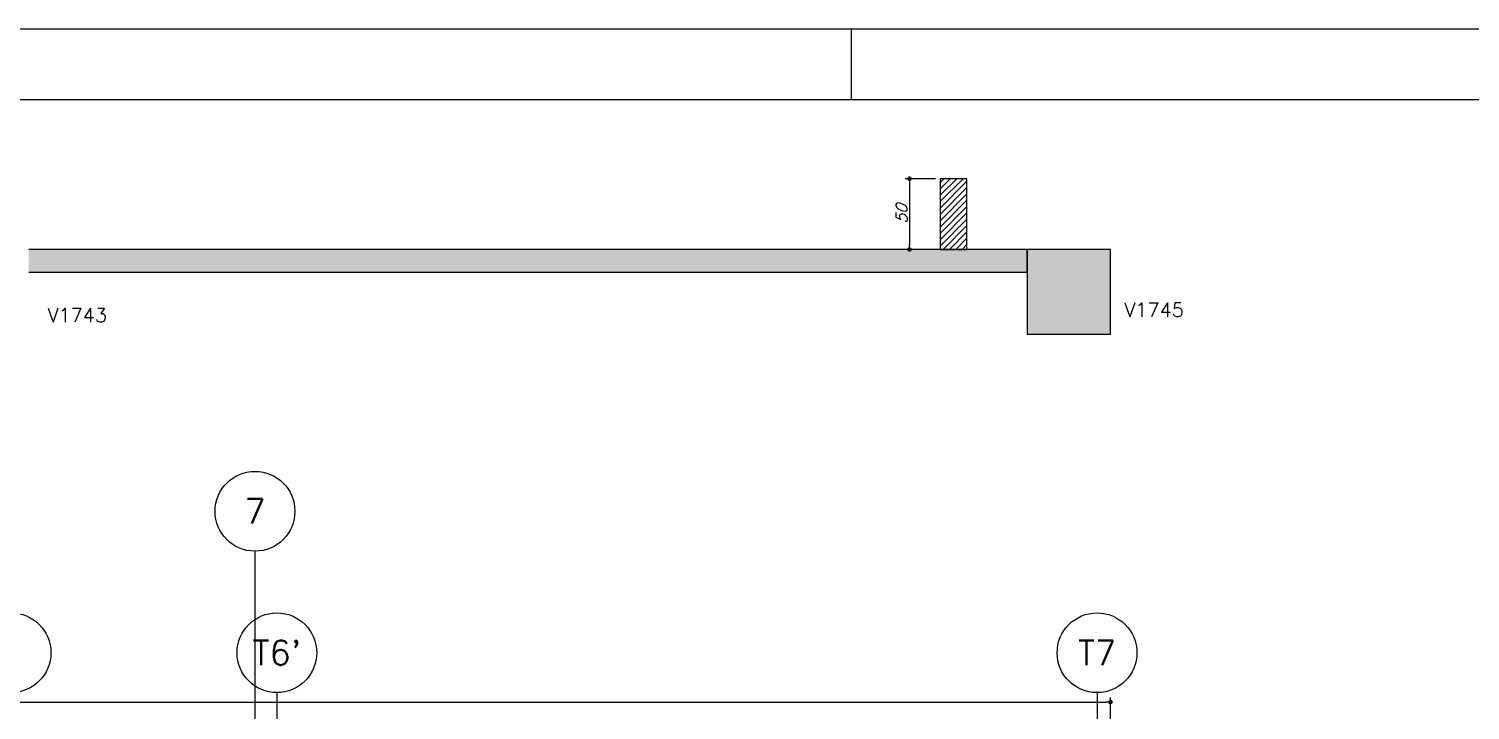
# Model space of a CAD drawing. Header units: millimetres. Extents: x -2368 to 4502, y -2283 to 2217.
# Drawn here: x 2070 to 3089, y 1735 to 2217 of the extents above; entities that cross this region are included whole.
import ezdxf
from ezdxf.enums import TextEntityAlignment as Align

# ---------------------------------------------------------------- set-up
doc = ezdxf.new("R2010")
doc.units = ezdxf.units.MM
doc.header["$LTSCALE"] = 50
doc.linetypes.add('EIXO', pattern=[6.8, 6, -0.4, 0, -0.4])
for name, color, linetype in [('F-AUX-RED', 1, 'Continuous'), ('F-CORTE', 4, 'Continuous'), ('F-COTAS', 106, 'Continuous'), ('F-EIXO', 12, 'EIXO'), ('F-MARGEM', 1, 'Continuous'), ('F-SOLIDO-CORTE', 71, 'Continuous'), ('F-TEXTO', 6, 'Continuous'), ('F-TEXTO-YELLOW', 2, 'Continuous')]:
    doc.layers.add(name, color=color, linetype=linetype)
doc.styles.add('CP-TEXT-INCL', font='romans.shx', dxfattribs={"oblique": 20})
doc.styles.add('MCP', font='romans.shx')
doc.styles.add('ROMANS', font='romans.shx')
doc.dimstyles.new('CP-COTAS-50', dxfattribs={"dimscale": 0.64, "dimtxt": 12.5, "dimasz": 5, "dimexe": 5, "dimexo": 5, "dimgap": 2.5, "dimtad": 1, "dimdec": 1, "dimdsep": 46, "dimtxsty": 'CP-TEXT-INCL', "dimblk1": 'DOT', "dimblk2": 'DOT', "dimsah": 1, "dimcen": 9, "dimclrd": 256, "dimclre": 256, "dimclrt": 256, "dimadec": 0, "dimazin": 0, "dimtfac": 1, "dimtdec": 1, "dimtmove": 2, "dimatfit": 3, "dimldrblk": 'DOT', "dimfxl": 0, "dimtolj": 1, "dimarcsym": 0})

# ---------------------------------------------------------------- blocks, each defined once
blk = doc.blocks.new('*U18')
at = {"layer": 'F-EIXO'}
blk.add_line((0, 0), (0, -2728.6), dxfattribs=at)
at = {"layer": 'F-EIXO', "color": 2, "linetype": 'Continuous'}
blk.add_circle((0, 28.2), 28.2, dxfattribs=at)
at = {"layer": 'F-TEXTO', "style": 'ROMANS'}
blk.add_attdef('EIXO', text='', height=17.5, rotation=360, dxfattribs=at).set_placement((0, 28.2), align=Align.MIDDLE_CENTER)
blk = doc.blocks.new('*U23')
at = {"layer": 'F-EIXO'}
blk.add_line((0, 0), (0, -2828.6), dxfattribs=at)
at = {"layer": 'F-EIXO', "color": 2, "linetype": 'Continuous'}
blk.add_circle((0, 28.2), 28.2, dxfattribs=at)
at = {"layer": 'F-TEXTO', "style": 'ROMANS'}
blk.add_attdef('EIXO', text='', height=17.5, rotation=360, dxfattribs=at).set_placement((0, 28.2), align=Align.MIDDLE_CENTER)
blk = doc.blocks.new('A0-1L_900')
at = {"layer": 'F-MARGEM', "color": 2}
blk.add_line((100.4, 90), (100.4, 89), dxfattribs=at)
blk.add_lwpolyline([(0, 0), (0, 90), (137.4, 90), (137.4, 0)], close=True, dxfattribs=at)
at = {"layer": 'F-MARGEM', "color": 7}
blk.add_lwpolyline([(2.5, 89), (136.4, 89), (136.4, 1), (2.5, 1)], close=True, dxfattribs=at)
blk = doc.blocks.new('_DOT')
at = {"color": 0, "linetype": 'ByBlock'}
blk.add_line((-0.5, 0), (-1, 0), dxfattribs=at)
at = {"color": 0, "linetype": 'ByBlock', "const_width": 0.5}
blk.add_lwpolyline([(-0.25, 0, 1), (0.25, 0, 1)], format="xyb", close=True, dxfattribs=at)
blk = doc.blocks.new('*D187')
at = {"layer": 'DEFPOINTS', "color": 0, "transparency": 16777216}
for p in [(2714.5, 2111.1), (2692.9, 2061.1), (2695.4, 2061.1)]:
    blk.add_point(p, dxfattribs=at)
at = {"layer": 'F-COTAS', "lineweight": -2, "transparency": 16777216}
for p, q in [((2711.3, 2111.1), (2689.7, 2111.1)), ((2692.9, 2107.9), (2692.9, 2064.3)), ((2692.2, 2061.1), (2689.7, 2061.1))]:
    blk.add_line(p, q, dxfattribs=at)
at = {"layer": 'F-COTAS', "lineweight": -2, "transparency": 16777216, "xscale": 3.2, "yscale": 3.2, "zscale": 3.2}
for p, rotation in [((2692.9, 2111.1), 90), ((2692.9, 2061.1), 270)]:
    blk.add_blockref('_DOT', p, dxfattribs=dict(at, rotation=rotation))
at = {"layer": 'F-COTAS', "transparency": 16777216, "insert": (2687.3, 2086.1), "char_height": 8, "attachment_point": 5, "rotation": 90, "style": 'CP-TEXT-INCL'}
blk.add_mtext('\\A1;50', dxfattribs=at)
blk = doc.blocks.new('*D192')
at = {"layer": 'DEFPOINTS', "color": 0, "transparency": 16777216}
for p in [(2835, 1741.136394), (2835, 1624.5), (-1200, 1438)]:
    blk.add_point(p, dxfattribs=at)
at = {"layer": 'F-COTAS', "lineweight": -2, "transparency": 16777216}
for p, q in [((-1200, 1441.2), (-1200, 1744.336394)), ((2835, 1627.7), (2835, 1744.336394)), ((-1196.8, 1741.136394), (2831.8, 1741.136394))]:
    blk.add_line(p, q, dxfattribs=at)
at = {"layer": 'F-COTAS', "lineweight": -2, "transparency": 16777216, "xscale": 3.2, "yscale": 3.2, "zscale": 3.2, "rotation": 180}
blk.add_blockref('_DOT', (-1200, 1741.136394), dxfattribs=at)
at = {"layer": 'F-COTAS', "lineweight": -2, "transparency": 16777216, "xscale": 3.2, "yscale": 3.2, "zscale": 3.2}
blk.add_blockref('_DOT', (2835, 1741.136394), dxfattribs=at)
at = {"layer": 'F-COTAS', "transparency": 16777216, "insert": (817.5, 1746.736394), "char_height": 8, "attachment_point": 5, "style": 'CP-TEXT-INCL'}
blk.add_mtext('\\A1;4035', dxfattribs=at)

msp = doc.modelspace()

# ---------------------------------------------------------------- hatches: boundary and pattern name
at = {"layer": 'F-AUX-RED'}
h = msp.add_hatch(dxfattribs=at)
h.set_pattern_fill('ANSI31', color=256)
h.paths.add_polyline_path([(2733.5, 2111.09), (2722.645, 2111.09), (2719.084, 2111.09), (2714.5, 2111.09), (2714.5, 2101.718), (2714.5, 2089.655), (2714.5, 2061.09), (2718.061, 2061.09), (2722.645, 2061.09), (2733.5, 2061.09), (2733.5, 2070.462)])
at = {"layer": 'F-SOLIDO-CORTE', "linetype": 'Continuous'}
for points in [[(2467.164, 2061.09), (2418.936, 2061.09), (2403.648, 2061.09), (2396.769, 2061.09), (2317.017, 2061.09), (2079.682, 2061.09), (2070, 2061.09), (2070, 2058.091), (2070, 2052.313), (2070, 2045.09), (2079.682, 2045.09), (2159.434, 2045.09), (2396.769, 2045.09), (2403.648, 2045.09), (2418.936, 2045.09), (2467.164, 2045.09), (2489.093, 2045.09), (2568.243, 2045.09), (2596.17, 2045.09), (2679.279, 2045.09), (2720.811, 2045.09), (2746.103, 2045.09), (2776, 2045.09), (2776, 2048.364), (2776, 2052.233), (2776, 2061.09), (2751.353, 2061.09), (2720.811, 2061.09), (2679.279, 2061.09), (2651.352, 2061.09), (2568.243, 2061.09), (2489.093, 2061.09)], [(2776, 2048.814), (2776, 2034.303), (2776, 2001.09), (2808.66, 2001.09), (2820.731, 2001.09), (2835, 2001.09), (2835, 2013.366), (2835, 2027.877), (2835, 2061.09), (2822.928, 2061.09), (2808.66, 2061.09), (2776, 2061.09)]]:
    msp.add_hatch(color=256, dxfattribs=at).paths.add_polyline_path(points, flags=16)

# ---------------------------------------------------------------- linework, layer by layer
at = {"layer": 'F-CORTE', "linetype": 'Continuous'}
for p, q in [((2719.084, 2111.09), (2714.5, 2111.09)), ((2714.5, 2111.09), (2714.5, 2101.718)), ((2722.645, 2111.09), (2719.084, 2111.09)), ((2733.5, 2111.09), (2722.645, 2111.09)), ((2733.5, 2070.462), (2733.5, 2111.09)), ((2714.5, 2101.718), (2714.5, 2089.655)), ((2714.5, 2089.655), (2714.5, 2061.09)), ((2733.5, 2061.09), (2733.5, 2070.462)), ((2467.164, 2061.09), (2070, 2061.09)), ((2714.5, 2061.09), (2467.164, 2061.09)), ((2776, 2061.09), (2733.5, 2061.09)), ((2808.66, 2061.09), (2776, 2061.09)), ((2822.928, 2061.09), (2808.66, 2061.09)), ((2835, 2061.09), (2822.928, 2061.09)), ((2835, 2027.877), (2835, 2061.09)), ((2070, 2045.09), (2079.682, 2045.09)), ((2079.682, 2045.09), (2159.434, 2045.09)), ((2159.434, 2045.09), (2396.769, 2045.09)), ((2467.164, 2045.09), (2489.093, 2045.09)), ((2489.093, 2045.09), (2568.243, 2045.09)), ((2568.243, 2045.09), (2596.17, 2045.09)), ((2596.17, 2045.09), (2679.279, 2045.09)), ((2679.279, 2045.09), (2720.811, 2045.09)), ((2720.811, 2045.09), (2746.103, 2045.09)), ((2746.103, 2045.09), (2776, 2045.09)), ((2776, 2045.09), (2776, 2001.09)), ((2835, 2013.366), (2835, 2027.877)), ((2835, 2001.09), (2835, 2013.366)), ((2776, 2001.09), (2808.66, 2001.09)), ((2808.66, 2001.09), (2820.731, 2001.09)), ((2820.731, 2001.09), (2835, 2001.09))]:
    msp.add_line(p, q, dxfattribs=at)
at = {"layer": 'F-SOLIDO-CORTE', "linetype": 'Continuous'}
for points in [[(2733.5, 2070.461), (2733.5, 2080.734), (2733.5, 2111.09), (2722.645, 2111.09), (2719.084, 2111.09), (2714.5, 2111.09), (2714.5, 2101.718), (2714.5, 2089.655), (2714.5, 2061.09), (2718.061, 2061.09), (2722.645, 2061.09), (2733.5, 2061.09), (2733.5, 2070.461)], [(2467.164, 2061.09), (2418.936, 2061.09), (2403.648, 2061.09), (2396.769, 2061.09), (2317.017, 2061.09), (2079.682, 2061.09), (2070, 2061.09)], [(2070, 2045.09), (2079.682, 2045.09), (2159.434, 2045.09), (2396.769, 2045.09), (2403.648, 2045.09), (2418.936, 2045.09), (2467.164, 2045.09), (2489.093, 2045.09), (2568.243, 2045.09), (2596.17, 2045.09), (2679.279, 2045.09), (2720.811, 2045.09), (2746.103, 2045.09), (2776, 2045.09), (2776, 2048.364), (2776, 2052.233), (2776, 2061.09), (2751.353, 2061.09), (2720.811, 2061.09), (2679.279, 2061.09), (2651.352, 2061.09), (2568.243, 2061.09), (2489.093, 2061.09), (2467.164, 2061.09)], [(2776, 2048.814), (2776, 2034.303), (2776, 2001.09), (2808.66, 2001.09), (2820.731, 2001.09), (2835, 2001.09), (2835, 2013.366), (2835, 2027.877), (2835, 2061.09), (2822.928, 2061.09), (2808.66, 2061.09), (2776, 2061.09), (2776, 2048.814)]]:
    msp.add_lwpolyline(points, dxfattribs=at)

# ---------------------------------------------------------------- block references
at = {"layer": 'F-EIXO', "linetype": 'Continuous'}
for name, p, values in [('*U23', (2230, 1847.82), {'EIXO': '7'}), ('*U18', (2245.5, 1747.82), {'EIXO': "T6'"}), ('*U18', (2825.5, 1747.82), {'EIXO': 'T7'})]:
    msp.add_blockref(name, p, dxfattribs=at).add_auto_attribs(values)
msp.add_blockref('*U18', (2057.5, 1747.82), dxfattribs=at)
at = {"layer": 'F-MARGEM', "linetype": 'Continuous', "xscale": 50, "yscale": 50, "zscale": 50}
msp.add_blockref('A0-1L_900', (-2368.283, -2282.993), dxfattribs=at)

# ---------------------------------------------------------------- texts
at = {"layer": 'F-TEXTO-YELLOW', "linetype": 'Continuous', "style": 'MCP'}
for s, p in [('V1743', (2083.327, 2009.59)), ('V1745', (2844.847, 2013.34))]:
    msp.add_text(s, height=10, dxfattribs=at).set_placement(p)

# ---------------------------------------------------------------- dimensions: what is measured, and where the dimension line sits
at = {"layer": 'F-COTAS'}
dim = msp.add_linear_dim(base=(2692.871, 2061.09), p1=(2714.5, 2111.09), p2=(2695.354, 2061.09), angle=90, dimstyle='CP-COTAS-50', dxfattribs=at)
dim.commit()
dim.dimension.update_dxf_attribs({"geometry": '*D187', "text_midpoint": (2687.271, 2086.09)})
dim = msp.add_linear_dim(base=(2835, 1741.136), p1=(-1200, 1438), p2=(2835, 1624.5), dimstyle='CP-COTAS-50', dxfattribs=at)
dim.commit()
dim.dimension.update_dxf_attribs({"geometry": '*D192', "text_midpoint": (817.5, 1746.736)})

doc.saveas('drawing.dxf')
